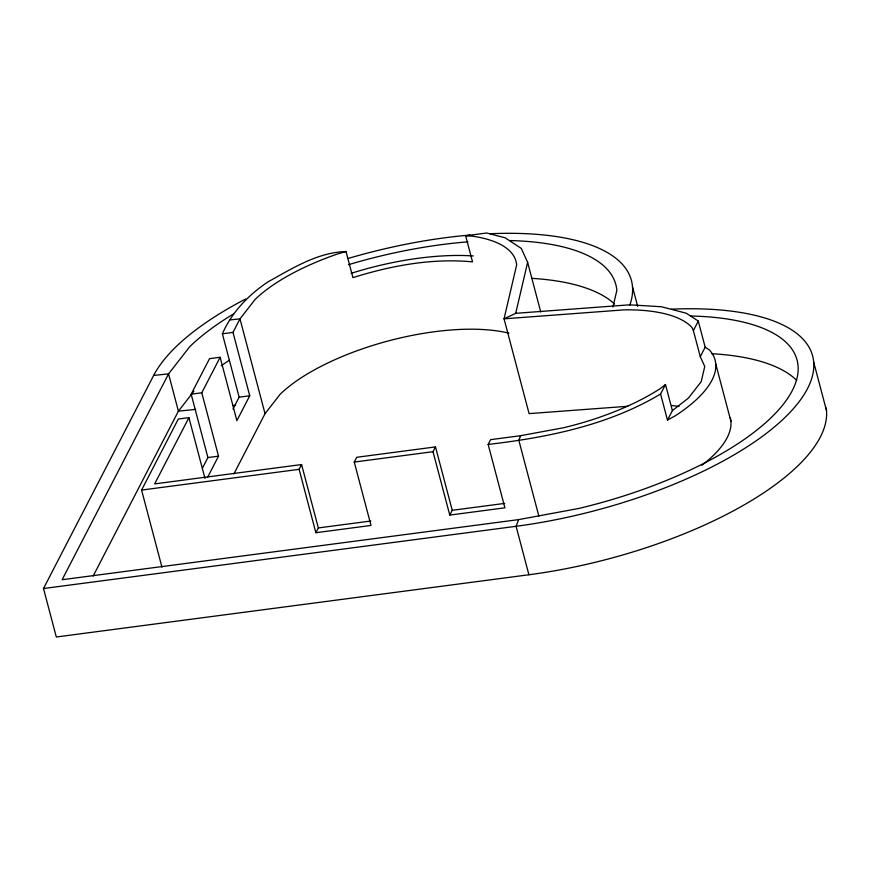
<?xml version="1.0" encoding="UTF-8"?>
<svg xmlns="http://www.w3.org/2000/svg" width="870" height="870" viewBox="0 0 870 870"><rect width="100%" height="100%" fill="white"/><g stroke="black" fill="none" stroke-linecap="round" stroke-linejoin="round"><path stroke-width="1.3" d="M627.857 406.268L529.09 413.631L504.045 318.833L515.703 313.32L527.633 262.359L521.26 248.396L505.1 237.804L486.689 233.008L465.635 235.77L472.53 261.87C432.118 258.009 391.402 265.567 352.915 277.628L346.021 251.528C317.398 252.43 292.592 268.297 268.275 281.706C248.7 294.723 231.877 312.058 222.383 333.797L239.13 397.177L233.008 409.02M612.958 307.001L616.841 290.395A233.628 87.892 -14.8 0 0 509.787 240.566M665.485 384.518L660.58 394.012L667.475 420.112L672.379 410.618L665.485 384.518L660.395 388.498A143.05 53.82 -14.8 0 1 563.499 427.757L520.63 435.696L518.846 440.394L538.867 516.171M690.997 316.006A233.628 87.892 -14.8 0 1 790.449 393.903A233.628 87.892 -14.8 0 1 578.626 508.493L518.629 519.618L516.095 526.296L528.906 574.765L56.311 636.992L43.5 588.522L153.675 375.427A249.733 93.96 -14.8 0 1 245.634 298.997M93.144 576.081L178.404 411.173L193.923 391.25M161.95 567.153L141.582 490.071L178.306 419.035L188.92 417.643L204.983 478.435M202.405 468.212L207.908 457.555L191.161 394.175L209.529 358.657L220.143 357.265L236.879 420.645L249.733 395.785L232.997 332.405L239.989 318.877L255.16 299.4A143.05 53.82 -14.8 0 1 337.386 254.029L346.021 251.528M188.92 417.643L154.664 483.894L301.585 464.547L318.333 527.927L315.864 532.712L371.001 525.447L354.253 462.068L356.722 457.283L435.489 446.908L452.237 510.298L449.768 515.083L504.904 507.819L488.157 444.439L490.626 439.654L520.63 435.696M207.506 477.478L218.522 456.163L201.775 392.783L220.143 357.265M233.899 473.9L265.035 413.674L280.205 394.197A143.05 53.82 -14.8 0 1 508.917 333.177M315.864 532.712L299.117 469.332L301.585 464.547M449.768 515.083L433.021 451.693L435.489 446.908M672.379 410.618L688.42 398.09L701.198 381.691L704.754 366.498L700.274 356.678L693.379 330.578L698.284 321.084L686.31 313.243L661.461 306.762L629.641 304.815L515.703 313.32M700.274 356.678L705.178 347.184L698.284 321.084M660.58 394.012C608.467 425.212 547.795 437.469 488.157 444.439M667.475 420.112L675.305 415.784A154.36 58.072 -14.8 0 0 709.365 349.925L705.178 347.184M222.383 333.797L232.997 332.405M191.161 394.175L201.775 392.783M239.13 397.177L249.733 395.785M207.908 457.555L218.522 456.163M141.582 490.071L299.117 469.332M354.253 462.068L433.021 451.693M318.333 527.927L370.783 521.021M452.237 510.298L504.687 503.393M518.629 519.618L62.129 579.725L168.562 373.882L189.791 346.63A233.628 87.892 -14.8 0 1 233.932 313.668M43.5 588.522L516.095 526.296A249.733 93.96 -14.8 0 0 800.944 399.243A249.733 93.96 -14.8 0 0 671.379 309.176M229.539 319.953L239.989 318.877L265.035 413.674M153.675 375.427L168.562 373.882L178.404 411.173L195.717 409.378M232.997 405.507L235.65 405.235M465.635 235.77L472.747 236.205A143.05 53.82 -14.8 0 1 516.649 264.969L504.045 318.833L624.464 309.84A143.05 53.82 -14.8 0 1 691.944 327.457L693.379 330.578M813.689 362.116L826.5 410.586M715.738 363.888L730.941 421.406M632.479 286.676L637.677 306.327M527.633 262.359L540.748 312.004M826.195 408.008A249.733 93.96 -14.8 0 1 528.906 574.765M671.553 405.529A143.05 53.82 -14.8 0 1 679.002 406.442M351.165 273.321A154.36 58.072 -14.8 0 1 473.323 255.954M730.3 417.665A154.36 58.072 -14.8 0 1 701.894 465.276M490.169 233.736A249.733 93.96 -14.8 0 1 629.728 305.348M347.826 258.553A249.733 93.96 -14.8 0 1 469.985 235.052M348.424 264.708A233.628 87.892 -14.8 0 1 467.875 241.849M221.295 365.824A233.628 87.892 -14.8 0 1 229.354 360.158M532.038 278.367A233.628 87.892 -14.8 0 1 614.568 304.054M711.899 353.72A233.628 87.892 -14.8 0 1 796.637 380.31"/></g></svg>
